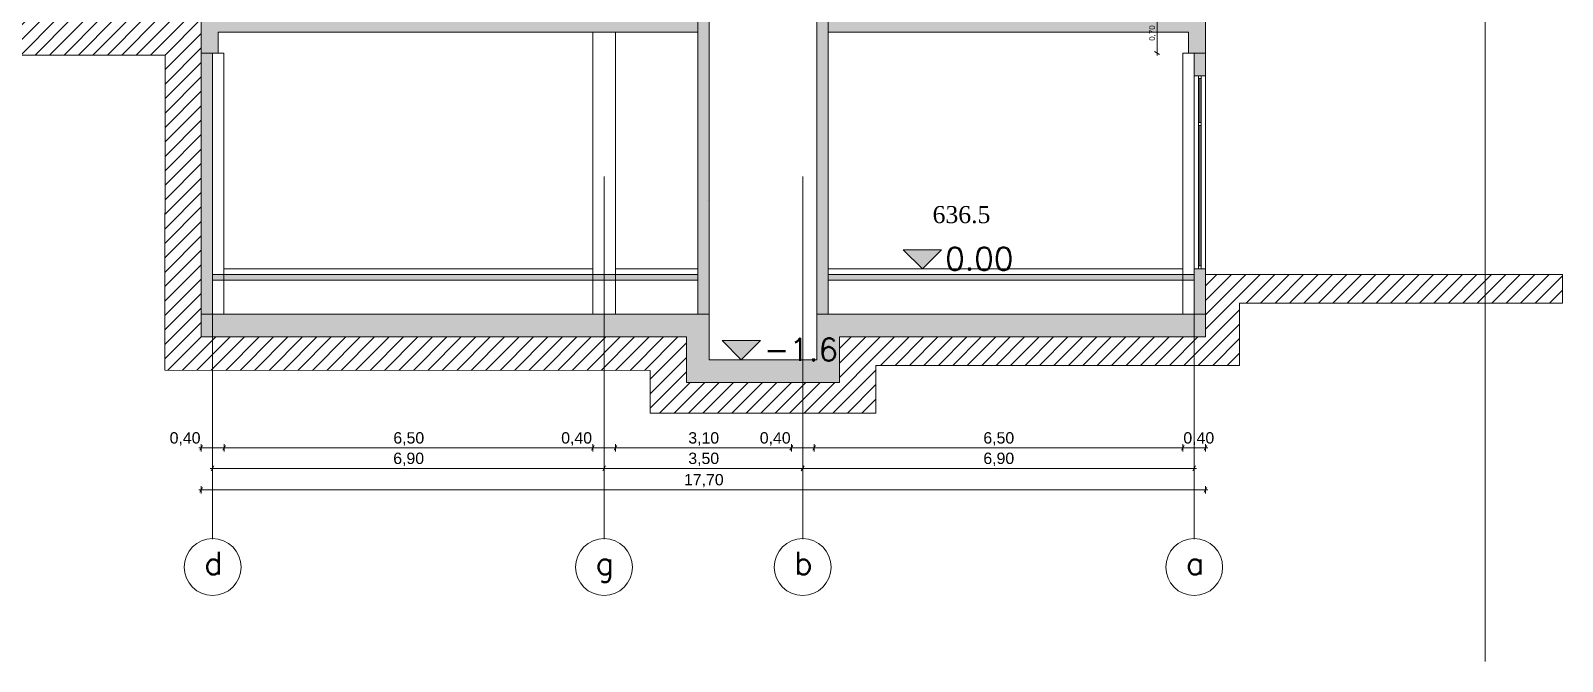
# Model space of a CAD drawing. Header units: metres. Extents: x 476297 to 476657, y 4620828 to 4621206.
# Drawn here: x 476587.68 to 476614.67, y 4621104.09 to 4621115.2 of the extents above; entities that cross this region are included whole.
import ezdxf

# ---------------------------------------------------------------- set-up
doc = ezdxf.new("R2010")
doc.units = ezdxf.units.M
doc.header["$MEASUREMENT"] = 0
for name, color, linetype in [('0_0 Architecture', 7, 'Continuous'), ('0_Pen_No__1', 7, 'Continuous'), ('0_Pen_No__250', 7, 'Continuous'), ('2D Drafting - General_Pen_No__250', 7, 'Continuous'), ('2D Drafting - General_Pen_No__250_Pen_No__7', 7, 'Continuous'), ('a-iataki_Pen_No__5_Pen_No__5', 7, 'Continuous'), ('Dimensioning - General', 7, 'Continuous'), ('gegmebi_Pen_No__7', 7, 'Continuous'), ('kar-panjara_Pen_No__7', 7, 'Continuous'), ('New2D Drafting - General_Pen_No__250', 7, 'Continuous'), ('New2D Drafting - General_Pen_No__7', 7, 'Continuous'), ('NewNew_piketebi_Pen_No__7', 7, 'Continuous'), ('NewStructural - Bearing', 7, 'Continuous'), ('zoma', 7, 'Continuous'), ('zoma_Pen_No__1', 7, 'Continuous'), ('zoma_Pen_No__5_Pen_No__5', 7, 'Continuous')]:
    doc.layers.add(name, color=color, linetype=linetype)
doc.styles.add('GENERATED_STYLE_2', font='arial.ttf')
doc.styles.add('GENERATED_STYLE_6', font='times.ttf')
doc.dimstyles.new('GENERATED_STYLE__1', dxfattribs={"dimtxt": 0.2, "dimasz": 0.064421, "dimexe": 0.18, "dimexo": 0.003, "dimgap": 0.09, "dimtad": 1, "dimtih": 1, "dimtoh": 1, "dimzin": 0, "dimdsep": 46, "dimtxsty": 'GENERATED_STYLE_2', "dimblk": 'ARROWHEAD_2', "dimblk1": 'ARROWHEAD_2', "dimblk2": 'ARROWHEAD_2', "dimcen": 0.09, "dimclrd": 142, "dimclre": 142, "dimclrt": 142, "dimadec": 0, "dimazin": 0, "dimtfac": 1, "dimtdec": 4, "dimtmove": 0, "dimatfit": 3, "dimfxl": 1, "dimtolj": 1, "dimtzin": 0, "dimarcsym": 0})
doc.dimstyles.new('GENERATED_STYLE__2', dxfattribs={"dimtxt": 0.2, "dimasz": 0.064421, "dimexe": 0.18, "dimexo": 0.003, "dimgap": 0.09, "dimtad": 1, "dimtih": 1, "dimtoh": 1, "dimzin": 0, "dimdsep": 46, "dimtxsty": 'GENERATED_STYLE_2', "dimblk": 'ARROWHEAD_2', "dimblk1": 'ARROWHEAD_2', "dimblk2": 'ARROWHEAD_2', "dimcen": 0.09, "dimclrd": 142, "dimclre": 142, "dimclrt": 142, "dimadec": 0, "dimazin": 0, "dimtfac": 1, "dimtdec": 4, "dimtmove": 2, "dimatfit": 3, "dimfxl": 1, "dimtolj": 1, "dimtzin": 0, "dimarcsym": 0})
doc.dimstyles.new('GENERATED_STYLE__4', dxfattribs={"dimtxt": 0.1, "dimasz": 0.068641, "dimexe": 0.18, "dimexo": 0.0625, "dimgap": 0.09, "dimtad": 1, "dimzin": 0, "dimdsep": 46, "dimtxsty": 'GENERATED_STYLE_2', "dimblk": 'ARROWHEAD_2', "dimblk1": 'ARROWHEAD_2', "dimblk2": 'ARROWHEAD_2', "dimcen": 0.09, "dimse1": 1, "dimse2": 1, "dimclrd": 142, "dimclre": 142, "dimclrt": 142, "dimadec": 0, "dimazin": 0, "dimtfac": 1, "dimtdec": 4, "dimtmove": 0, "dimatfit": 3, "dimfxl": 1, "dimtolj": 1, "dimtzin": 0, "dimarcsym": 0})

# ---------------------------------------------------------------- blocks, each defined once
blk = doc.blocks.new('*D49', base_point=(476844.527, 4621385.791))
at = {"layer": 'Dimensioning - General', "color": 142, "linetype": 'Continuous', "lineweight": 0, "transparency": 16777216}
for p, q in [((476607.531, 4621115.502), (476607.531, 4621118.003)), ((476607.486, 4621115.528), (476607.576, 4621115.476)), ((476607.531, 4621114.803), (476607.531, 4621115.502)), ((476607.486, 4621114.829), (476607.576, 4621114.777)), ((476607.531, 4621114.759), (476607.531, 4621114.803))]:
    blk.add_line(p, q, dxfattribs=at)
at = {"layer": 'Dimensioning - General', "color": 142, "lineweight": 0, "transparency": 16777216, "insert": (476607.511, 4621115.019), "char_height": 0.1, "attachment_point": 7, "rotation": 90, "style": 'GENERATED_STYLE_2'}
blk.add_mtext('\\A1;{\\pql;\\fArial CYR|b0|i0|c204|p34;0,70}', dxfattribs=at)
blk = doc.blocks.new('ARROWHEAD_2')
at = {"color": 0, "linetype": 'Continuous', "lineweight": 0}
for p, q in [((0, 0), (-1, 0)), ((-0.38, -0.66), (0.38, 0.66))]:
    blk.add_line(p, q, dxfattribs=at)
blk = doc.blocks.new('*D89', base_point=(476844.527, 4621385.791))
at = {"layer": 'zoma', "color": 142, "linetype": 'Continuous', "lineweight": 0, "transparency": 16777216}
for p, q in [((476590.844, 4621107.489), (476590.885, 4621107.489)), ((476590.91, 4621107.532), (476590.861, 4621107.447)), ((476590.885, 4621107.426), (476590.885, 4621107.553)), ((476590.885, 4621107.489), (476597.785, 4621107.489)), ((476597.81, 4621107.532), (476597.761, 4621107.447)), ((476597.785, 4621107.426), (476597.785, 4621107.553)), ((476597.785, 4621107.489), (476601.285, 4621107.489))]:
    blk.add_line(p, q, dxfattribs=at)
at = {"layer": 'zoma', "color": 142, "lineweight": 0, "transparency": 16777216, "insert": (476594.069, 4621107.529), "char_height": 0.2, "attachment_point": 7, "style": 'GENERATED_STYLE_2'}
blk.add_mtext('\\A1;{\\pql;\\fArial CYR|b0|i0|c204|p34;6,90}', dxfattribs=at)
blk = doc.blocks.new('*D90', base_point=(476844.527, 4621385.791))
at = {"layer": 'zoma', "color": 142, "linetype": 'Continuous', "lineweight": 0, "transparency": 16777216}
for p, q in [((476597.81, 4621107.532), (476597.761, 4621107.447)), ((476597.785, 4621107.489), (476601.285, 4621107.489)), ((476601.31, 4621107.532), (476601.261, 4621107.447)), ((476601.285, 4621107.426), (476601.285, 4621107.553))]:
    blk.add_line(p, q, dxfattribs=at)
at = {"layer": 'zoma', "color": 142, "lineweight": 0, "transparency": 16777216, "insert": (476599.269, 4621107.529), "char_height": 0.2, "attachment_point": 7, "style": 'GENERATED_STYLE_2'}
blk.add_mtext('\\A1;{\\pql;\\fArial CYR|b0|i0|c204|p34;3,50}', dxfattribs=at)
blk = doc.blocks.new('*D91', base_point=(476844.527, 4621385.791))
at = {"layer": 'zoma', "color": 142, "linetype": 'Continuous', "lineweight": 0, "transparency": 16777216}
for p, q in [((476601.31, 4621107.532), (476601.261, 4621107.447)), ((476601.285, 4621107.426), (476601.285, 4621107.553)), ((476601.285, 4621107.489), (476608.185, 4621107.489)), ((476608.161, 4621107.447), (476608.21, 4621107.532)), ((476608.185, 4621107.426), (476608.185, 4621107.553)), ((476608.185, 4621107.489), (476608.227, 4621107.489))]:
    blk.add_line(p, q, dxfattribs=at)
at = {"layer": 'zoma', "color": 142, "lineweight": 0, "transparency": 16777216, "insert": (476604.469, 4621107.529), "char_height": 0.2, "attachment_point": 7, "style": 'GENERATED_STYLE_2'}
blk.add_mtext('\\A1;{\\pql;\\fArial CYR|b0|i0|c204|p34;6,90}', dxfattribs=at)
blk = doc.blocks.new('*D92', base_point=(476844.527, 4621385.791))
at = {"layer": 'zoma', "color": 142, "linetype": 'Continuous', "lineweight": 0, "transparency": 16777216}
for p, q in [((476590.644, 4621107.849), (476590.685, 4621107.849)), ((476590.71, 4621107.892), (476590.661, 4621107.807)), ((476590.685, 4621107.786), (476590.685, 4621107.913)), ((476590.685, 4621107.849), (476591.088, 4621107.849)), ((476591.113, 4621107.892), (476591.064, 4621107.807)), ((476591.088, 4621107.786), (476591.088, 4621107.913)), ((476591.088, 4621107.849), (476597.585, 4621107.849))]:
    blk.add_line(p, q, dxfattribs=at)
at = {"layer": 'zoma', "color": 142, "lineweight": 0, "transparency": 16777216, "insert": (476590.129, 4621107.889), "char_height": 0.2, "attachment_point": 7, "style": 'GENERATED_STYLE_2'}
blk.add_mtext('\\A1;{\\pql;\\fArial CYR|b0|i0|c204|p34;0,40}', dxfattribs=at)
blk = doc.blocks.new('*D93', base_point=(476844.527, 4621385.791))
at = {"layer": 'zoma', "color": 142, "linetype": 'Continuous', "lineweight": 0, "transparency": 16777216}
for p, q in [((476591.113, 4621107.892), (476591.064, 4621107.807)), ((476591.088, 4621107.849), (476597.585, 4621107.849)), ((476597.61, 4621107.892), (476597.561, 4621107.807))]:
    blk.add_line(p, q, dxfattribs=at)
at = {"layer": 'zoma', "color": 142, "lineweight": 0, "transparency": 16777216, "char_height": 0.2, "attachment_point": 7, "style": 'GENERATED_STYLE_2'}
for s, insert in [('\\A1;{\\pql;\\fArial CYR|b0|i0|c204|p34;6,50}', (476594.071, 4621107.889)), ('\\A1;{\\pql;\\fArial CYR|b0|i0|c204|p34;0,40}', (476597.029, 4621107.889))]:
    blk.add_mtext(s, dxfattribs=dict(at, insert=insert))
blk = doc.blocks.new('*D94', base_point=(476844.527, 4621385.791))
at = {"layer": 'zoma', "color": 142, "linetype": 'Continuous', "lineweight": 0, "transparency": 16777216}
for p, q in [((476591.088, 4621107.849), (476597.585, 4621107.849)), ((476597.61, 4621107.892), (476597.561, 4621107.807)), ((476597.585, 4621107.786), (476597.585, 4621107.913)), ((476597.585, 4621107.849), (476597.986, 4621107.849)), ((476598.01, 4621107.892), (476597.961, 4621107.807))]:
    blk.add_line(p, q, dxfattribs=at)
blk = doc.blocks.new('*D95', base_point=(476844.527, 4621385.791))
at = {"layer": 'zoma', "color": 142, "linetype": 'Continuous', "lineweight": 0, "transparency": 16777216}
for p, q in [((476597.585, 4621107.849), (476597.986, 4621107.849)), ((476598.01, 4621107.892), (476597.961, 4621107.807)), ((476597.986, 4621107.786), (476597.986, 4621107.913)), ((476597.986, 4621107.849), (476601.085, 4621107.849)), ((476601.11, 4621107.892), (476601.061, 4621107.807)), ((476601.085, 4621107.786), (476601.085, 4621107.913))]:
    blk.add_line(p, q, dxfattribs=at)
at = {"layer": 'zoma', "color": 142, "lineweight": 0, "transparency": 16777216, "char_height": 0.2, "attachment_point": 7, "style": 'GENERATED_STYLE_2'}
for s, insert in [('\\A1;{\\pql;\\fArial CYR|b0|i0|c204|p34;3,10}', (476599.269, 4621107.889)), ('\\A1;{\\pql;\\fArial CYR|b0|i0|c204|p34;0,40}', (476600.529, 4621107.889))]:
    blk.add_mtext(s, dxfattribs=dict(at, insert=insert))
blk = doc.blocks.new('*D96', base_point=(476844.527, 4621385.791))
at = {"layer": 'zoma', "color": 142, "linetype": 'Continuous', "lineweight": 0, "transparency": 16777216}
for p, q in [((476601.11, 4621107.892), (476601.061, 4621107.807)), ((476601.085, 4621107.786), (476601.085, 4621107.913)), ((476601.085, 4621107.849), (476601.485, 4621107.849)), ((476601.51, 4621107.892), (476601.461, 4621107.807)), ((476601.485, 4621107.786), (476601.485, 4621107.913))]:
    blk.add_line(p, q, dxfattribs=at)
blk = doc.blocks.new('*D97', base_point=(476844.527, 4621385.791))
at = {"layer": 'zoma', "color": 142, "linetype": 'Continuous', "lineweight": 0, "transparency": 16777216}
for p, q in [((476601.51, 4621107.892), (476601.461, 4621107.807)), ((476601.485, 4621107.786), (476601.485, 4621107.913)), ((476601.485, 4621107.849), (476607.985, 4621107.849)), ((476608.009, 4621107.892), (476607.96, 4621107.807))]:
    blk.add_line(p, q, dxfattribs=at)
at = {"layer": 'zoma', "color": 142, "lineweight": 0, "transparency": 16777216, "insert": (476604.469, 4621107.889), "char_height": 0.2, "attachment_point": 7, "style": 'GENERATED_STYLE_2'}
blk.add_mtext('\\A1;{\\pql;\\fArial CYR|b0|i0|c204|p34;6,50}', dxfattribs=at)
blk = doc.blocks.new('*D98', base_point=(476844.527, 4621385.791))
at = {"layer": 'zoma', "color": 142, "linetype": 'Continuous', "lineweight": 0, "transparency": 16777216}
for p, q in [((476601.485, 4621107.849), (476607.985, 4621107.849)), ((476608.009, 4621107.892), (476607.96, 4621107.807)), ((476607.985, 4621107.786), (476607.985, 4621107.913)), ((476607.985, 4621107.849), (476608.385, 4621107.849)), ((476608.361, 4621107.807), (476608.41, 4621107.892)), ((476608.385, 4621107.786), (476608.385, 4621107.913)), ((476608.385, 4621107.849), (476608.427, 4621107.849))]:
    blk.add_line(p, q, dxfattribs=at)
at = {"layer": 'zoma', "color": 142, "lineweight": 0, "transparency": 16777216, "insert": (476607.994, 4621107.889), "char_height": 0.2, "attachment_point": 7, "style": 'GENERATED_STYLE_2'}
blk.add_mtext('\\A1;{\\pql;\\fArial CYR|b0|i0|c204|p34;0,40}', dxfattribs=at)
blk = doc.blocks.new('*D99', base_point=(476844.527, 4621385.791))
at = {"layer": 'zoma', "color": 142, "linetype": 'Continuous', "lineweight": 0, "transparency": 16777216}
for p, q in [((476590.71, 4621107.155), (476590.661, 4621107.07)), ((476590.685, 4621107.176), (476590.685, 4621107.049)), ((476608.361, 4621107.07), (476608.41, 4621107.155)), ((476608.385, 4621107.176), (476608.385, 4621107.049)), ((476590.685, 4621107.113), (476590.644, 4621107.113)), ((476608.385, 4621107.113), (476590.685, 4621107.113)), ((476608.427, 4621107.113), (476608.385, 4621107.113))]:
    blk.add_line(p, q, dxfattribs=at)
at = {"layer": 'zoma', "color": 142, "lineweight": 0, "transparency": 16777216, "insert": (476599.193, 4621107.153), "char_height": 0.2, "attachment_point": 7, "style": 'GENERATED_STYLE_2'}
blk.add_mtext('\\A1;{\\pql;\\fArial CYR|b0|i0|c204|p34;17,70}', dxfattribs=at)

msp = doc.modelspace()

# ---------------------------------------------------------------- hatches: boundary and pattern name
at = {"layer": '0_0 Architecture', "linetype": 'Continuous', "lineweight": 0}
msp.add_hatch(color=250, dxfattribs=at).paths.add_polyline_path([(476590.685, 4621109.803), (476590.685, 4621110.203), (476599.636, 4621110.203), (476599.636, 4621109.403), (476601.536, 4621109.403), (476601.536, 4621110.203), (476602.277, 4621110.203), (476608.385, 4621110.203), (476608.385, 4621109.803), (476601.936, 4621109.803), (476601.936, 4621109.003), (476599.656, 4621109.003), (476599.236, 4621109.003), (476599.236, 4621109.803)])
at = {"layer": '0_Pen_No__250', "linetype": 'Continuous', "lineweight": 0}
for points in [[(476603.395, 4621111.003), (476603.732, 4621111.34), (476603.057, 4621111.34)], [(476600.202, 4621109.403), (476600.539, 4621109.74), (476599.864, 4621109.74)]]:
    msp.add_hatch(color=142, dxfattribs=at).paths.add_polyline_path(points)
at = {"layer": '2D Drafting - General_Pen_No__250', "linetype": 'Continuous', "lineweight": 0}
for points in [[(476590.685, 4621115.503), (476590.885, 4621115.503), (476590.885, 4621115.403), (476599.435, 4621115.403), (476599.435, 4621115.173), (476590.985, 4621115.173), (476590.985, 4621114.803), (476590.685, 4621114.803), (476590.685, 4621115.403)], [(476601.735, 4621115.172), (476601.735, 4621115.403), (476608.385, 4621115.403), (476608.385, 4621114.803), (476608.085, 4621114.803), (476608.085, 4621115.172)], [(476599.435, 4621110.903), (476590.885, 4621110.903), (476590.885, 4621110.803), (476599.435, 4621110.803)], [(476601.735, 4621110.903), (476601.735, 4621110.803), (476608.185, 4621110.803), (476608.185, 4621110.903)], [(476608.185, 4621110.803), (476608.185, 4621110.723), (476608.185, 4621110.803)]]:
    msp.add_hatch(color=7, dxfattribs=at).paths.add_polyline_path(points)
at = {"layer": '2D Drafting - General_Pen_No__250_Pen_No__7', "linetype": 'Continuous', "lineweight": 0}
for points in [[(476590.685, 4621110.203), (476590.685, 4621114.803), (476590.885, 4621114.803), (476590.885, 4621110.203)], [(476608.385, 4621114.403), (476608.185, 4621114.403), (476608.185, 4621114.803), (476608.385, 4621114.803)], [(476608.385, 4621110.203), (476608.185, 4621110.203), (476608.185, 4621111.003), (476608.385, 4621111.003)]]:
    msp.add_hatch(color=154, dxfattribs=at).paths.add_polyline_path(points)
at = {"layer": 'New2D Drafting - General_Pen_No__250', "linetype": 'Continuous', "lineweight": 0}
for points in [[(476599.636, 4621110.203), (476599.636, 4621126.432), (476599.436, 4621126.432), (476599.436, 4621110.203)], [(476601.735, 4621110.203), (476601.735, 4621126.432), (476601.535, 4621126.432), (476601.535, 4621110.203)]]:
    msp.add_hatch(color=154, dxfattribs=at).paths.add_polyline_path(points)
at = {"layer": 'New2D Drafting - General_Pen_No__7', "linetype": 'Continuous', "lineweight": 0}
h = msp.add_hatch(dxfattribs=at)
h.set_pattern_fill('MASONRY_BLOCK', style=0, pattern_type=2)
h.set_pattern_definition([(45, (476844.52715, 4621385.79104), (-0.12727922, 0.12727922), [])])
h.paths.add_polyline_path([(476584.585, 4621115.403), (476590.685, 4621115.403), (476590.685, 4621109.803), (476599.236, 4621109.803), (476599.236, 4621109.003), (476601.936, 4621109.003), (476601.936, 4621109.803), (476608.385, 4621109.803), (476608.385, 4621110.903), (476614.673, 4621110.903), (476614.673, 4621110.399), (476608.985, 4621110.399), (476608.985, 4621109.3), (476602.575, 4621109.303), (476602.575, 4621108.462), (476598.595, 4621108.463), (476598.596, 4621109.213), (476590.046, 4621109.216), (476590.048, 4621114.766), (476584.585, 4621114.768)])

# ---------------------------------------------------------------- linework, layer by layer
at = {"layer": '0_0 Architecture', "color": 7, "linetype": 'Continuous', "lineweight": 0, "flags": 128}
msp.add_lwpolyline([(476590.685, 4621109.803), (476590.685, 4621110.203), (476599.636, 4621110.203), (476599.636, 4621109.403), (476601.536, 4621109.403), (476601.536, 4621110.203), (476602.277, 4621110.203), (476608.385, 4621110.203), (476608.385, 4621109.803), (476601.936, 4621109.803), (476601.936, 4621109.003), (476599.656, 4621109.003), (476599.236, 4621109.003), (476599.236, 4621109.803)], close=True, dxfattribs=at)
at = {"layer": '0_Pen_No__1', "color": 7, "linetype": 'Continuous', "lineweight": 0, "flags": 128}
for points in [[(476603.395, 4621111.003), (476603.057, 4621111.34), (476603.395, 4621111.34)], [(476603.395, 4621111.003), (476603.732, 4621111.34), (476603.395, 4621111.34)], [(476604.657, 4621111.004), (476603.057, 4621111.004)], [(476600.202, 4621109.403), (476599.864, 4621109.74), (476600.202, 4621109.74)], [(476600.202, 4621109.403), (476600.539, 4621109.74), (476600.202, 4621109.74)], [(476601.464, 4621109.403), (476599.864, 4621109.403)]]:
    msp.add_lwpolyline(points, dxfattribs=at)
at = {"layer": '0_Pen_No__250', "color": 142, "linetype": 'Continuous', "lineweight": 0, "flags": 128}
for points in [[(476603.395, 4621111.003), (476603.732, 4621111.34), (476603.057, 4621111.34)], [(476600.202, 4621109.403), (476600.539, 4621109.74), (476599.864, 4621109.74)]]:
    msp.add_lwpolyline(points, close=True, dxfattribs=at)
at = {"layer": '2D Drafting - General_Pen_No__250', "color": 7, "linetype": 'Continuous', "lineweight": 0, "flags": 128}
for points in [[(476590.685, 4621115.503), (476590.885, 4621115.503), (476590.885, 4621115.403), (476599.435, 4621115.403), (476599.435, 4621115.173), (476590.985, 4621115.173), (476590.985, 4621114.803), (476590.685, 4621114.803), (476590.685, 4621115.403)], [(476601.735, 4621115.172), (476601.735, 4621115.403), (476608.385, 4621115.403), (476608.385, 4621114.803), (476608.085, 4621114.803), (476608.085, 4621115.172)], [(476599.435, 4621110.903), (476590.885, 4621110.903), (476590.885, 4621110.803), (476599.435, 4621110.803)], [(476601.735, 4621110.903), (476601.735, 4621110.803), (476608.185, 4621110.803), (476608.185, 4621110.903)], [(476608.185, 4621110.803), (476608.185, 4621110.723), (476608.185, 4621110.803)]]:
    msp.add_lwpolyline(points, close=True, dxfattribs=at)
at = {"layer": '2D Drafting - General_Pen_No__250_Pen_No__7', "color": 7, "linetype": 'Continuous', "lineweight": 0, "flags": 128}
for points in [[(476590.685, 4621110.203), (476590.685, 4621114.803), (476590.885, 4621114.803), (476590.885, 4621110.203)], [(476608.385, 4621114.403), (476608.185, 4621114.403), (476608.185, 4621114.803), (476608.385, 4621114.803)], [(476608.385, 4621110.203), (476608.185, 4621110.203), (476608.185, 4621111.003), (476608.385, 4621111.003)]]:
    msp.add_lwpolyline(points, close=True, dxfattribs=at)
at = {"layer": 'gegmebi_Pen_No__7', "color": 7, "linetype": 'Continuous', "lineweight": 0}
for p, q in [((476608.285, 4621114.353), (476608.285, 4621113.578)), ((476608.285, 4621113.528), (476608.285, 4621111.053))]:
    msp.add_line(p, q, dxfattribs=at)
at = {"layer": 'gegmebi_Pen_No__7', "color": 7, "linetype": 'Continuous', "lineweight": 0, "flags": 128}
for points in [[(476608.26, 4621114.403), (476608.31, 4621114.403), (476608.31, 4621111.003), (476608.26, 4621111.003)], [(476608.26, 4621114.353), (476608.31, 4621114.353), (476608.31, 4621114.403), (476608.26, 4621114.403)], [(476608.26, 4621113.528), (476608.31, 4621113.528), (476608.31, 4621113.578), (476608.26, 4621113.578)], [(476591.086, 4621110.903), (476597.585, 4621110.903), (476597.585, 4621111.003), (476591.086, 4621111.003)], [(476597.986, 4621110.903), (476599.435, 4621110.903), (476599.435, 4621111.003), (476597.986, 4621111.003)], [(476601.735, 4621110.903), (476607.985, 4621110.903), (476607.985, 4621111.003), (476601.735, 4621111.003)], [(476608.26, 4621111.003), (476608.31, 4621111.003), (476608.31, 4621111.053), (476608.26, 4621111.053)]]:
    msp.add_lwpolyline(points, close=True, dxfattribs=at)
msp.add_lwpolyline([(476599.605, 4621112.203), (476599.605, 4621112.203)], dxfattribs=at)
at = {"layer": 'kar-panjara_Pen_No__7', "color": 7, "linetype": 'Continuous', "lineweight": 0, "flags": 128}
for points in [[(476597.986, 4621115.173), (476597.986, 4621110.203), (476597.585, 4621110.203), (476597.585, 4621115.173)], [(476591.086, 4621114.803), (476591.086, 4621110.203), (476590.685, 4621110.203), (476590.685, 4621114.803)], [(476608.385, 4621114.803), (476608.385, 4621110.203), (476607.985, 4621110.203), (476607.985, 4621114.803)], [(476608.385, 4621114.403), (476608.185, 4621114.403), (476608.185, 4621111.003), (476608.385, 4621111.003)]]:
    msp.add_lwpolyline(points, close=True, dxfattribs=at)
at = {"layer": 'New2D Drafting - General_Pen_No__250', "color": 7, "linetype": 'Continuous', "lineweight": 0, "flags": 128}
for points in [[(476599.636, 4621110.203), (476599.636, 4621126.432), (476599.436, 4621126.432), (476599.436, 4621110.203)], [(476601.735, 4621110.203), (476601.735, 4621126.432), (476601.535, 4621126.432), (476601.535, 4621110.203)]]:
    msp.add_lwpolyline(points, close=True, dxfattribs=at)
at = {"layer": 'New2D Drafting - General_Pen_No__7', "color": 7, "linetype": 'Continuous', "lineweight": 0, "flags": 128}
msp.add_lwpolyline([(476584.585, 4621115.403), (476590.685, 4621115.403), (476590.685, 4621109.803), (476599.236, 4621109.803), (476599.236, 4621109.003), (476601.936, 4621109.003), (476601.936, 4621109.803), (476608.385, 4621109.803), (476608.385, 4621110.903), (476614.673, 4621110.903), (476614.673, 4621110.399), (476608.985, 4621110.399), (476608.985, 4621109.3), (476602.575, 4621109.303), (476602.575, 4621108.462), (476598.595, 4621108.463), (476598.596, 4621109.213), (476590.046, 4621109.216), (476590.048, 4621114.766), (476584.585, 4621114.768)], close=True, dxfattribs=at)
at = {"layer": 'NewStructural - Bearing', "color": 1, "linetype": 'Continuous', "lineweight": 0}
msp.add_line((476613.315, 4621127.728), (476613.315, 4621104.091), dxfattribs=at)
at = {"layer": 'zoma_Pen_No__5_Pen_No__5', "color": 142, "linetype": 'Continuous', "lineweight": 0}
for p, q in [((476590.885, 4621112.628), (476590.885, 4621106.245)), ((476597.785, 4621112.628), (476597.785, 4621106.245)), ((476601.285, 4621112.628), (476601.285, 4621106.245)), ((476608.185, 4621112.628), (476608.185, 4621106.245))]:
    msp.add_line(p, q, dxfattribs=at)
for centre in [(476590.885, 4621105.751), (476597.785, 4621105.751), (476601.285, 4621105.751), (476608.185, 4621105.751)]:
    msp.add_circle(centre, 0.501, dxfattribs=at)

# ---------------------------------------------------------------- texts
at = {"layer": 'a-iataki_Pen_No__5_Pen_No__5', "color": 142, "linetype": 'Continuous', "lineweight": 0, "char_height": 0.4, "attachment_point": 1}
for s, insert in [('\\A1;{\\pql;\\Ftxt.shx;d}', (476590.737, 4621106.018)), ('\\A1;{\\pql;\\Ftxt.shx;g}', (476597.637, 4621106.019)), ('\\A1;{\\pql;\\Ftxt.shx;b}', (476601.137, 4621106.019)), ('\\A1;{\\pql;\\Ftxt.shx;a}', (476608.037, 4621106.019))]:
    msp.add_mtext(s, dxfattribs=dict(at, insert=insert))
at = {"layer": 'NewNew_piketebi_Pen_No__7', "color": 1, "linetype": 'Continuous', "lineweight": 0, "insert": (476603.574, 4621111.955), "char_height": 0.3, "attachment_point": 4, "style": 'GENERATED_STYLE_6'}
msp.add_mtext('\\A1;{\\pql;\\fTimes New Roman|b0|i0|c0|p18;6\\fTimes New Roman|b0|i0|c0|p18;36\\fTimes New Roman|b0|i0|c0|p18;.\\fTimes New Roman|b0|i0|c0|p18;5}', dxfattribs=at)
at = {"layer": 'zoma_Pen_No__1', "color": 142, "linetype": 'Continuous', "lineweight": 0, "char_height": 0.4, "attachment_point": 7, "rotation": 0.014}
for s, insert in [('\\A1;{\\pql;\\Ftxt.shx;0\\Ftxt.shx;.00}', (476603.797, 4621110.98)), ('\\A1;{\\pql;\\Ftxt.shx;-1.\\Ftxt.shx;6}', (476600.604, 4621109.38))]:
    msp.add_mtext(s, dxfattribs=dict(at, insert=insert))

# ---------------------------------------------------------------- dimensions: what is measured, and where the dimension line sits
at = {"layer": 'Dimensioning - General', "color": 142, "linetype": 'Continuous', "lineweight": 0}
dim = msp.add_linear_dim(base=(476607.531, 4621115.502), p1=(476608.085, 4621114.803), p2=(476607.985, 4621115.502), angle=90, dimstyle='GENERATED_STYLE__4', dxfattribs=at)
dim.commit()
dim.dimension.update_dxf_attribs({"geometry": '*D49', "text_midpoint": (476607.461, 4621115.149), "dimtype": 160, "text_rotation": 90})
at = {"layer": 'zoma', "color": 142, "linetype": 'Continuous', "lineweight": 0}
dim = msp.add_linear_dim(base=(476590.685, 4621107.113), p1=(476608.385, 4621111.003), p2=(476590.685, 4621111.003), angle=180, dimstyle='GENERATED_STYLE__1', dxfattribs=at)
dim.commit()
dim.dimension.update_dxf_attribs({"geometry": '*D99', "text_midpoint": (476599.529, 4621107.253), "dimtype": 160})
for base, p1, p2, dimstyle, picture, middle in [((476607.985, 4621107.849), (476601.485, 4621107.849), (476607.985, 4621111.003), 'GENERATED_STYLE__1', '*D97', (476604.729, 4621107.989)), ((476608.385, 4621107.849), (476607.985, 4621111.003), (476608.385, 4621111.003), 'GENERATED_STYLE__2', '*D98', (476608.254, 4621107.989)), ((476591.088, 4621107.849), (476590.685, 4621110.353), (476591.088, 4621107.634), 'GENERATED_STYLE__1', '*D92', (476590.388, 4621107.989)), ((476597.585, 4621107.849), (476591.088, 4621107.634), (476597.585, 4621110.353), 'GENERATED_STYLE__1', '*D93', (476594.33, 4621107.989)), ((476597.986, 4621107.849), (476597.585, 4621110.353), (476597.986, 4621110.353), 'GENERATED_STYLE__1', '*D94', (476597.288, 4621107.989)), ((476601.085, 4621107.849), (476597.986, 4621110.353), (476601.085, 4621107.849), 'GENERATED_STYLE__1', '*D95', (476599.529, 4621107.989)), ((476601.485, 4621107.849), (476601.085, 4621107.849), (476601.485, 4621107.849), 'GENERATED_STYLE__1', '*D96', (476600.788, 4621107.989)), ((476597.785, 4621107.489), (476590.885, 4621107.489), (476597.785, 4621106.252), 'GENERATED_STYLE__1', '*D89', (476594.329, 4621107.629)), ((476601.285, 4621107.489), (476597.785, 4621106.252), (476601.285, 4621107.489), 'GENERATED_STYLE__1', '*D90', (476599.529, 4621107.629)), ((476608.185, 4621107.489), (476601.285, 4621107.489), (476608.185, 4621107.489), 'GENERATED_STYLE__1', '*D91', (476604.729, 4621107.629))]:
    dim = msp.add_linear_dim(base=base, p1=p1, p2=p2, dimstyle=dimstyle, dxfattribs=at)
    dim.commit()
    dim.dimension.update_dxf_attribs({"geometry": picture, "text_midpoint": middle, "dimtype": 160})

doc.saveas('drawing.dxf')
